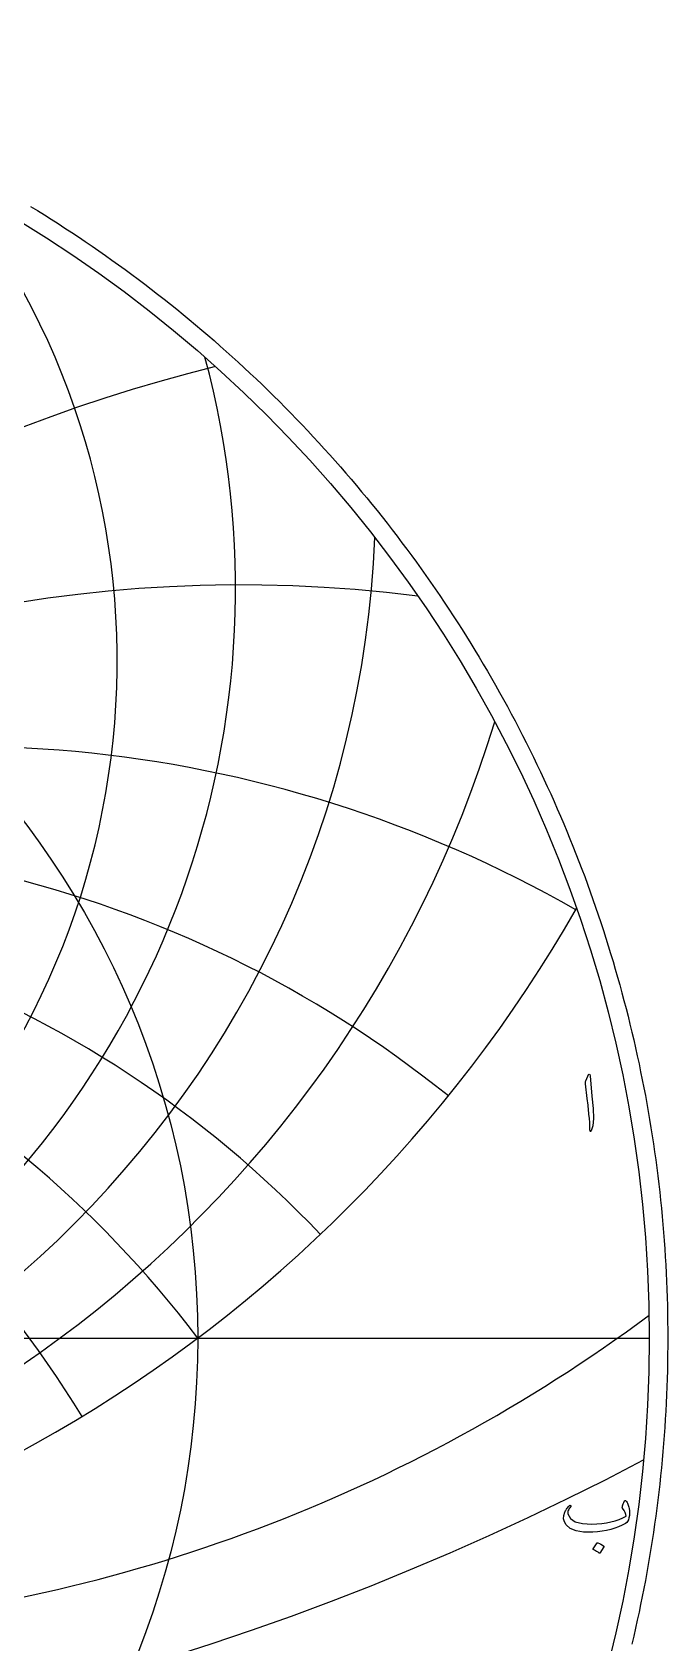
# Model space of a CAD drawing. Header units: millimetres. Extents: x -59 to 59, y -59 to 61.
# Drawn here: x 30.9 to 59.3, y -13.7 to 58.5 of the extents above; entities that cross this region are included whole.
import ezdxf

# ---------------------------------------------------------------- set-up
doc = ezdxf.new("R2010")
doc.units = ezdxf.units.MM
for name, color, linetype in [('CUT_OUTER', 1, 'Continuous'), ('ENGRAVE', 7, 'Continuous'), ('ENGRAVE_FINE', 8, 'Continuous'), ('TEXT', 5, 'Continuous')]:
    doc.layers.add(name, color=color, linetype=linetype)

msp = doc.modelspace()

# ---------------------------------------------------------------- linework, layer by layer
at = {"layer": 'CUT_OUTER'}
msp.add_lwpolyline([(30.8108, 50.6967), (31.1213, 50.5066), (31.4306, 50.3147), (31.7387, 50.1209), (32.0457, 49.9252), (32.3514, 49.7277), (32.6559, 49.5282), (32.9592, 49.3269), (33.2612, 49.1238), (33.562, 48.9188), (33.8616, 48.7119), (34.1598, 48.5032), (34.4568, 48.2927), (34.7525, 48.0804), (35.0468, 47.8662), (35.3399, 47.6503), (35.6316, 47.4325), (35.9219, 47.213), (36.211, 46.9917), (36.4986, 46.7687), (36.7849, 46.5438), (37.0698, 46.3172), (37.3533, 46.0889), (37.6354, 45.8588), (37.9161, 45.6271), (38.1953, 45.3935), (38.4731, 45.1583), (38.7495, 44.9214), (39.0244, 44.6828), (39.2978, 44.4425), (39.5698, 44.2006), (39.8402, 43.9569), (40.1092, 43.7116), (40.3767, 43.4647), (40.6426, 43.2161), (40.907, 42.966), (41.1699, 42.7141), (41.4312, 42.4607), (41.6909, 42.2057), (41.9491, 41.9491), (42.2057, 41.6909), (42.4607, 41.4312), (42.7141, 41.1699), (42.966, 40.907), (43.2161, 40.6426), (43.4647, 40.3767), (43.7116, 40.1092), (43.9569, 39.8402), (44.2006, 39.5698), (44.4425, 39.2978), (44.6828, 39.0244), (44.9214, 38.7495), (45.1583, 38.4731), (45.3935, 38.1953), (45.6271, 37.9161), (45.8588, 37.6354), (46.0889, 37.3533), (46.3172, 37.0698), (46.5438, 36.7849), (46.7687, 36.4986), (46.9917, 36.211), (47.213, 35.9219), (47.4325, 35.6316), (47.6503, 35.3399), (47.8662, 35.0468), (48.0804, 34.7525), (48.2927, 34.4568), (48.5032, 34.1598), (48.7119, 33.8616), (48.9188, 33.562), (49.1238, 33.2612), (49.3269, 32.9592), (49.5282, 32.6559), (49.7277, 32.3514), (49.9252, 32.0457), (50.1209, 31.7387), (50.3147, 31.4306), (50.5066, 31.1213), (50.6967, 30.8108), (50.8847, 30.4991), (51.0709, 30.1863), (51.2552, 29.8724), (51.4375, 29.5574), (51.6179, 29.2412), (51.7964, 28.9239), (51.9729, 28.6056), (52.1474, 28.2861), (52.32, 27.9656), (52.4906, 27.6441), (52.6592, 27.3215), (52.8259, 26.9978), (52.9905, 26.6732), (53.1532, 26.3475), (53.3139, 26.0209), (53.4725, 25.6933), (53.6292, 25.3647), (53.7838, 25.0352), (53.9364, 24.7047), (54.087, 24.3733), (54.2355, 24.0409), (54.382, 23.7077), (54.5264, 23.3736), (54.6688, 23.0386), (54.8092, 22.7027), (54.9474, 22.366), (55.0836, 22.0284), (55.2177, 21.69), (55.3498, 21.3508), (55.4798, 21.0108), (55.6076, 20.6699), (55.7334, 20.3283), (55.8571, 19.986), (55.9787, 19.6429), (56.0982, 19.299), (56.2155, 18.9545), (56.3308, 18.6092), (56.4439, 18.2632), (56.5549, 17.9165), (56.6637, 17.5692), (56.7705, 17.2211), (56.8751, 16.8725), (56.9775, 16.5232), (57.0779, 16.1733), (57.176, 15.8227), (57.272, 15.4716), (57.3659, 15.1199), (57.4576, 14.7676), (57.5471, 14.4148), (57.6345, 14.0614), (57.7197, 13.7075), (57.8027, 13.3531), (57.8835, 12.9982), (57.9622, 12.6428), (58.0387, 12.2869), (58.113, 11.9305), (58.1851, 11.5737), (58.255, 11.2165), (58.3227, 10.8588), (58.3883, 10.5008), (58.4516, 10.1423), (58.5127, 9.7835), (58.5717, 9.4243), (58.6284, 9.0647), (58.6829, 8.7048), (58.7352, 8.3446), (58.7853, 7.984), (58.8332, 7.6232), (58.8788, 7.262), (58.9223, 6.9006), (58.9635, 6.5389), (59.0025, 6.177), (59.0393, 5.8149), (59.0739, 5.4525), (59.1062, 5.0899), (59.1364, 4.7272), (59.1643, 4.3642), (59.1899, 4.0011), (59.2134, 3.6379), (59.2346, 3.2745), (59.2535, 2.9109), (59.2703, 2.5473), (59.2848, 2.1836), (59.2971, 1.8198), (59.3071, 1.4559), (59.3149, 1.092), (59.3205, 0.728), (59.3239, 0.364), (59.325, 0), (59.3239, -0.364), (59.3205, -0.728), (59.3149, -1.092), (59.3071, -1.4559), (59.2971, -1.8198), (59.2848, -2.1836), (59.2703, -2.5473), (59.2535, -2.9109), (59.2346, -3.2745), (59.2134, -3.6379), (59.1899, -4.0011), (59.1643, -4.3642), (59.1364, -4.7272), (59.1062, -5.0899), (59.0739, -5.4525), (59.0393, -5.8149), (59.0025, -6.177), (58.9635, -6.5389), (58.9223, -6.9006), (58.8788, -7.262), (58.8332, -7.6232), (58.7853, -7.984), (58.7352, -8.3446), (58.6829, -8.7048), (58.6284, -9.0647), (58.5717, -9.4243), (58.5127, -9.7835), (58.4516, -10.1423), (58.3883, -10.5008), (58.3227, -10.8588), (58.255, -11.2165), (58.1851, -11.5737), (58.113, -11.9305), (58.0387, -12.2869), (57.9622, -12.6428), (57.8835, -12.9982), (57.8027, -13.3531), (57.7197, -13.7075)], dxfattribs=at)
at = {"layer": 'ENGRAVE'}
msp.add_lwpolyline([(-58.5, 0), (58.5, 0)], dxfattribs=at)
for radius in [58.5, 38.2935]:
    msp.add_circle((0, 0), radius, dxfattribs=at)
for centre, radius, start, end in [((0, 30.3232), 34.6862, 141.843716, 38.156284), ((0, 33.5765), 39.9846, 164.9746, 15.0254), ((0, 37.769), 46.2584, 182.363249, 357.636751), ((0, 43.297), 53.9167, 196.927448, 343.072552), ((0, 50.8172), 63.63, 209.748792, 330.251208), ((0, -28.8562), 47.9486, 37, 143), ((0, -28.8562), 47.9486, 37, 143), ((15.6923, 58.5645), 71.7108, 274.633425, 306.64273)]:
    msp.add_arc(centre, radius, start, end, dxfattribs=at)
at = {"layer": 'ENGRAVE_FINE'}
for centre, radius, start, end in [((57.143, -28.8562), 74.5948, 104.004356, 166.113109), ((57.143, -28.8562), 74.5948, 104.004356, 166.113109), ((40.2337, -28.8562), 62.5925, 82.740936, 162.263923), ((40.2337, -28.8562), 62.5925, 82.740936, 162.263923), ((27.6832, -28.8562), 55.3663, 60.18768, 158.132711), ((27.6832, -28.8562), 55.3663, 60.18768, 158.132711), ((17.4519, -28.8562), 51.0259, 51.081759, 153.628428), ((17.4519, -28.8562), 51.0259, 51.081759, 153.628428), ((-8.4546, -28.8562), 48.6883, 31.365109, 136.520205), ((-8.4546, -28.8562), 48.6883, 31.365109, 136.520205), ((8.4546, -28.8562), 48.6883, 43.479795, 148.634891), ((8.4546, -28.8562), 48.6883, 43.479795, 148.634891), ((0, 104.4492), 124.3836, 242.077896, 297.922104)]:
    msp.add_arc(centre, radius, start, end, dxfattribs=at)
at = {"layer": 'TEXT'}
for points in [[(55.7488, 11.7345), (55.7841, 11.8027), (55.8125, 11.8267), (55.8339, 11.8064), (55.8485, 11.7418), (55.9333, 10.8377), (55.9838, 10.2828), (55.9952, 9.8395), (55.9672, 9.5078), (55.9001, 9.2878), (55.8879, 9.2698), (55.8771, 9.2601), (55.8676, 9.2587), (55.8595, 9.2656), (55.8531, 9.2765), (55.8485, 9.2905), (55.8457, 9.3078), (55.8448, 9.3284), (55.8448, 9.4882), (55.8374, 9.6577), (55.8226, 9.8369), (55.8005, 10.0258), (55.7956, 10.0752), (55.7811, 10.2085), (55.7569, 10.4258), (55.723, 10.727), (55.6418, 11.3949), (55.64, 11.4305), (55.6418, 11.4632), (55.6473, 11.4932), (55.6566, 11.5204)], [(57.4564, -7.2986), (57.4812, -7.3298), (57.5039, -7.3641), (57.5246, -7.4017), (57.5431, -7.4426), (57.5596, -7.4864), (57.574, -7.533), (57.5864, -7.5823), (57.5966, -7.6345), (57.61, -7.7392), (57.6132, -7.843), (57.6063, -7.9458), (57.5893, -8.0478), (57.5634, -8.1387), (57.5302, -8.212), (57.4896, -8.2678), (57.4416, -8.3061), (57.2894, -8.3866), (57.128, -8.4583), (56.9573, -8.5213), (56.7774, -8.5755), (56.5883, -8.6205), (56.3899, -8.6558), (56.1823, -8.6814), (55.9655, -8.6973), (55.5591, -8.6931), (55.2256, -8.6364), (54.965, -8.5271), (54.7772, -8.3651), (54.7002, -8.2385), (54.6647, -8.1022), (54.6707, -7.9562), (54.7182, -7.8005), (54.7342, -7.767), (54.7528, -7.7327), (54.7739, -7.6978), (54.7975, -7.6621), (54.8237, -7.6258), (54.8524, -7.5888), (54.8837, -7.5511), (54.9175, -7.5127), (54.9288, -7.5018), (54.9405, -7.4952), (54.9528, -7.4926), (54.9654, -7.4942), (54.974, -7.4975), (54.9811, -7.5035), (54.9869, -7.5122), (54.9913, -7.5238), (54.9933, -7.5346), (54.9922, -7.545), (54.9878, -7.5549), (54.9802, -7.5643), (54.9486, -7.6019), (54.9202, -7.6409), (54.8951, -7.6813), (54.8732, -7.723), (54.8582, -7.7629), (54.8501, -7.8015), (54.849, -7.8386), (54.8547, -7.8743), (54.97, -8.0831), (55.1869, -8.2295), (55.5051, -8.3137), (55.9249, -8.3356), (56.1557, -8.3267), (56.3756, -8.3075), (56.5847, -8.2779), (56.7829, -8.2378), (56.9705, -8.1874), (57.1478, -8.1267), (57.3147, -8.0555), (57.4712, -7.974), (57.4559, -7.8979), (57.4213, -7.8134), (57.3674, -7.7207), (57.294, -7.6197), (57.2917, -7.61), (57.2922, -7.592), (57.2954, -7.5657), (57.3014, -7.5311), (57.303, -7.5277), (57.3042, -7.5247), (57.3049, -7.5221), (57.3051, -7.5201), (57.3171, -7.473), (57.3346, -7.4204), (57.3577, -7.3623), (57.3863, -7.2986), (57.399, -7.2793), (57.4149, -7.2728), (57.434, -7.2793), (57.4564, -7.2986)], [(56.1685, -9.177), (56.1731, -9.1724), (56.1796, -9.1696), (56.1879, -9.1687), (56.198, -9.1696), (56.2697, -9.1987), (56.3373, -9.2342), (56.4007, -9.2762), (56.46, -9.3246), (56.4658, -9.332), (56.4683, -9.3394), (56.4676, -9.3468), (56.4637, -9.3542), (56.2903, -9.6346), (56.2838, -9.6413), (56.2755, -9.6429), (56.2654, -9.6395), (56.2534, -9.6309), (56.243, -9.6235), (56.2266, -9.6125), (56.2042, -9.5977), (56.1759, -9.5793), (56.141, -9.5571), (56.0993, -9.5313), (56.0506, -9.5018), (55.995, -9.4686), (55.9877, -9.463), (55.984, -9.4575), (55.984, -9.4519), (55.9877, -9.4464)]]:
    msp.add_lwpolyline(points, close=True, dxfattribs=at)

doc.saveas('drawing.dxf')
